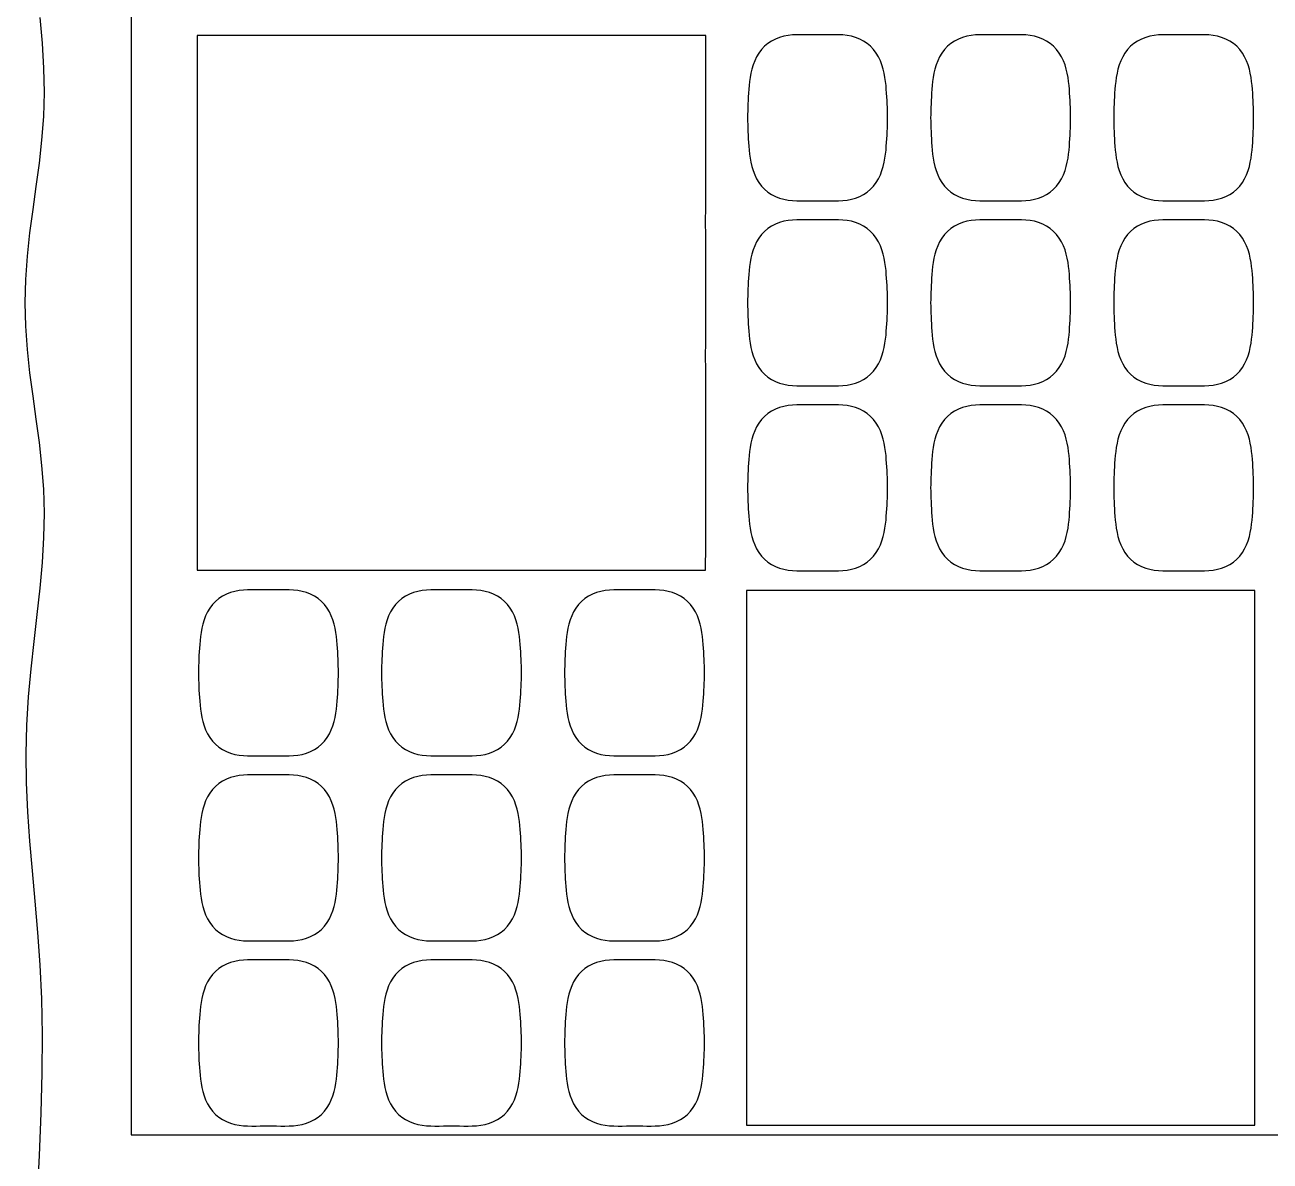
# Model space of a CAD drawing. Header units: metres. Extents: x 28 to 1492, y 12 to 1238.
# Drawn here: x 28.1 to 273, y 481.1 to 704.7 of the extents above; entities that cross this region are included whole.
import ezdxf

# ---------------------------------------------------------------- set-up
doc = ezdxf.new("R2010")
doc.units = ezdxf.units.M

msp = doc.modelspace()

# ---------------------------------------------------------------- linework, layer by layer
for points in [[(49, 708.57), (49, 704.07), (49, 699.65), (49, 695.3), (49, 691), (49, 686.76), (49, 682.56), (49, 678.4), (49, 674.28), (49, 670.19), (49, 666.12), (49, 662.07), (49, 658.04), (49, 654.01), (49, 650), (49, 645.99), (49, 641.96), (49, 637.93), (49, 633.88), (49, 629.81), (49, 625.72), (49, 621.6), (49, 617.44), (49.01, 613.24), (49, 609), (49, 604.7), (49, 600.35), (49, 595.93), (49, 591.43), (49, 586.86), (49, 582.2), (49, 577.44), (49.01, 572.58), (49, 567.61), (49, 562.51), (49, 557.27), (49.01, 551.89), (49, 546.34), (49, 540.62), (49.01, 534.71), (49, 528.6), (49.01, 522.25), (49, 515.66), (49.01, 508.8), (49.01, 501.64), (49, 494.15), (49, 486.31), (57.2, 486.3), (65.02, 486.3), (72.5, 486.3), (79.67, 486.3), (86.56, 486.31), (93.18, 486.3), (99.57, 486.31), (105.75, 486.31), (111.72, 486.3), (117.51, 486.3), (123.13, 486.31), (128.6, 486.31), (133.93, 486.31), (139.13, 486.3), (144.21, 486.3), (149.17, 486.3), (154.04, 486.3), (158.82, 486.31), (163.51, 486.31), (168.13, 486.3), (172.68, 486.3), (177.17, 486.31), (181.61, 486.3), (185.99, 486.31), (190.33, 486.31), (194.64, 486.3), (198.91, 486.3), (203.16, 486.31), (207.39, 486.31), (211.6, 486.3), (215.81, 486.31), (220, 486.3), (224.19, 486.31), (228.4, 486.31), (232.61, 486.31), (236.84, 486.31), (241.09, 486.31), (245.36, 486.31), (249.67, 486.31), (254.01, 486.31), (258.39, 486.3), (262.83, 486.31), (267.32, 486.31), (271.87, 486.31), (276.49, 486.31)], [(31.02, 706.12), (31.48, 701.07), (31.77, 696.15), (31.86, 691.36), (31.73, 686.66), (31.39, 682.03), (30.89, 677.46), (30.28, 672.9), (29.64, 668.35), (29.03, 663.79), (28.54, 659.2), (28.22, 654.6), (28.1, 650), (28.22, 645.4), (28.54, 640.8), (29.03, 636.21), (29.64, 631.65), (30.28, 627.1), (30.89, 622.54), (31.39, 617.97), (31.73, 613.34), (31.86, 608.64), (31.77, 603.85), (31.48, 598.93), (31.02, 593.88), (30.44, 588.7), (29.83, 583.39), (29.25, 577.97), (28.76, 572.46), (28.43, 566.88), (28.3, 561.24), (28.36, 555.57), (28.61, 549.86), (29.02, 544.09), (29.53, 538.24), (30.08, 532.27), (30.61, 526.12), (31.05, 519.73), (31.35, 513.04), (31.49, 505.98), (31.45, 498.52), (31.24, 490.6), (30.9, 482.22), (30.47, 473.35)], [(162, 650), (162, 652.58), (162, 655.18), (162, 657.8), (162, 660.46), (162, 663.17), (161.99, 665.95), (162, 668.82), (162, 671.78), (162, 674.87), (162, 678.11), (162, 681.52), (162, 685.14), (162, 689.01), (162, 693.16), (162, 697.67), (162, 702.6), (157.31, 702.59), (153.03, 702.59), (149.08, 702.59), (145.4, 702.6), (141.96, 702.59), (138.72, 702.59), (135.64, 702.6), (132.71, 702.59), (129.89, 702.59), (127.16, 702.59), (124.52, 702.6), (121.94, 702.6), (119.41, 702.59), (116.92, 702.59), (114.45, 702.6), (112, 702.6), (109.55, 702.6), (107.08, 702.59), (104.59, 702.59), (102.06, 702.59), (99.48, 702.59), (96.84, 702.59), (94.11, 702.59), (91.29, 702.59), (88.36, 702.6), (85.28, 702.6), (82.04, 702.59), (78.6, 702.59), (74.92, 702.59), (70.97, 702.59), (66.69, 702.59), (62.01, 702.59), (62, 697.67), (62, 693.16), (62, 689.01), (62, 685.14), (62, 681.52), (62, 678.11), (62, 674.87), (62, 671.78), (62, 668.82), (62, 665.95), (62, 663.17), (62, 660.46), (62, 657.8), (62, 655.18), (62, 652.58), (62, 650), (62, 647.42), (62, 644.82), (62, 642.2), (62, 639.54), (62, 636.83), (62, 634.05), (62, 631.18), (62, 628.22), (62.01, 625.13), (62, 621.89), (62.01, 618.48), (62, 614.86), (62, 610.99), (62, 606.84), (62.01, 602.33), (62, 597.41), (66.69, 597.4), (70.97, 597.4), (74.92, 597.4), (78.6, 597.41), (82.04, 597.4), (85.28, 597.41), (88.36, 597.4), (91.29, 597.4), (94.11, 597.41), (96.84, 597.4), (99.48, 597.41), (102.06, 597.41), (104.59, 597.4), (107.08, 597.41), (109.55, 597.4), (112, 597.4), (114.45, 597.41), (116.92, 597.41), (119.41, 597.41), (121.94, 597.41), (124.52, 597.41), (127.16, 597.41), (129.89, 597.41), (132.71, 597.4), (135.64, 597.41), (138.72, 597.41), (141.96, 597.41), (145.4, 597.41), (149.08, 597.4), (153.03, 597.4), (157.31, 597.41), (161.99, 597.4), (162, 602.33), (162, 606.84), (162, 610.99), (162, 614.86), (162, 618.48), (162, 621.89), (162, 625.13), (162, 628.22), (162, 631.18), (162, 634.05), (162, 636.83), (161.99, 639.54), (162, 642.2), (162, 644.82), (162, 647.42), (162, 650)], [(197.76, 686.4), (197.75, 687.07), (197.74, 687.75), (197.72, 688.43), (197.69, 689.12), (197.66, 689.82), (197.62, 690.53), (197.58, 691.25), (197.52, 692), (197.46, 692.76), (197.37, 693.54), (197.26, 694.34), (197.11, 695.16), (196.92, 695.98), (196.67, 696.8), (196.36, 697.6), (195.99, 698.39), (195.54, 699.13), (195.02, 699.83), (194.43, 700.46), (193.77, 701.02), (193.05, 701.5), (192.28, 701.89), (191.47, 702.2), (190.64, 702.43), (189.79, 702.59), (188.94, 702.69), (188.09, 702.74), (187.25, 702.75), (186.42, 702.75), (185.6, 702.73), (184.8, 702.72), (184, 702.72), (183.2, 702.72), (182.4, 702.73), (181.58, 702.75), (180.75, 702.75), (179.91, 702.74), (179.06, 702.69), (178.21, 702.59), (177.36, 702.43), (176.53, 702.2), (175.72, 701.89), (174.95, 701.5), (174.23, 701.02), (173.57, 700.46), (172.98, 699.83), (172.46, 699.13), (172.01, 698.39), (171.64, 697.6), (171.33, 696.8), (171.08, 695.98), (170.89, 695.16), (170.74, 694.34), (170.63, 693.54), (170.54, 692.76), (170.48, 692), (170.42, 691.25), (170.38, 690.53), (170.34, 689.82), (170.31, 689.12), (170.28, 688.43), (170.26, 687.75), (170.25, 687.07), (170.24, 686.4), (170.25, 685.73), (170.26, 685.05), (170.28, 684.37), (170.31, 683.68), (170.34, 682.98), (170.38, 682.27), (170.42, 681.55), (170.48, 680.8), (170.54, 680.04), (170.63, 679.26), (170.74, 678.46), (170.89, 677.64), (171.08, 676.82), (171.33, 676), (171.64, 675.2), (172.01, 674.41), (172.46, 673.67), (172.98, 672.97), (173.57, 672.34), (174.23, 671.78), (174.95, 671.3), (175.72, 670.91), (176.53, 670.6), (177.36, 670.37), (178.21, 670.21), (179.06, 670.11), (179.91, 670.06), (180.75, 670.05), (181.58, 670.05), (182.4, 670.07), (183.2, 670.08), (184, 670.08), (184.8, 670.08), (185.6, 670.07), (186.42, 670.05), (187.25, 670.05), (188.09, 670.06), (188.94, 670.11), (189.79, 670.21), (190.64, 670.37), (191.47, 670.6), (192.28, 670.91), (193.05, 671.3), (193.77, 671.78), (194.43, 672.34), (195.02, 672.97), (195.54, 673.67), (195.99, 674.41), (196.36, 675.2), (196.67, 676), (196.92, 676.82), (197.11, 677.64), (197.26, 678.46), (197.37, 679.26), (197.46, 680.04), (197.52, 680.8), (197.58, 681.55), (197.62, 682.27), (197.66, 682.98), (197.69, 683.68), (197.72, 684.37), (197.74, 685.05), (197.75, 685.73), (197.76, 686.4)], [(233.76, 686.4), (233.75, 687.07), (233.74, 687.75), (233.72, 688.43), (233.69, 689.12), (233.66, 689.82), (233.62, 690.53), (233.58, 691.25), (233.52, 692), (233.46, 692.76), (233.37, 693.54), (233.26, 694.34), (233.11, 695.16), (232.92, 695.98), (232.67, 696.8), (232.36, 697.6), (231.99, 698.39), (231.54, 699.13), (231.02, 699.83), (230.43, 700.46), (229.77, 701.02), (229.05, 701.5), (228.28, 701.89), (227.47, 702.2), (226.64, 702.43), (225.79, 702.59), (224.94, 702.69), (224.09, 702.74), (223.25, 702.75), (222.42, 702.75), (221.6, 702.73), (220.8, 702.72), (220, 702.72), (219.2, 702.72), (218.4, 702.73), (217.58, 702.75), (216.75, 702.75), (215.91, 702.74), (215.06, 702.69), (214.21, 702.59), (213.36, 702.43), (212.53, 702.2), (211.72, 701.89), (210.95, 701.5), (210.23, 701.02), (209.57, 700.46), (208.98, 699.83), (208.46, 699.13), (208.01, 698.39), (207.64, 697.6), (207.33, 696.8), (207.08, 695.98), (206.89, 695.16), (206.74, 694.34), (206.63, 693.54), (206.54, 692.76), (206.48, 692), (206.42, 691.25), (206.38, 690.53), (206.34, 689.82), (206.31, 689.12), (206.28, 688.43), (206.26, 687.75), (206.25, 687.07), (206.24, 686.4), (206.25, 685.73), (206.26, 685.05), (206.28, 684.37), (206.31, 683.68), (206.34, 682.98), (206.38, 682.27), (206.42, 681.55), (206.48, 680.8), (206.54, 680.04), (206.63, 679.26), (206.74, 678.46), (206.89, 677.64), (207.08, 676.82), (207.33, 676), (207.64, 675.2), (208.01, 674.41), (208.46, 673.67), (208.98, 672.97), (209.57, 672.34), (210.23, 671.78), (210.95, 671.3), (211.72, 670.91), (212.53, 670.6), (213.36, 670.37), (214.21, 670.21), (215.06, 670.11), (215.91, 670.06), (216.75, 670.05), (217.58, 670.05), (218.4, 670.07), (219.2, 670.08), (220, 670.08), (220.8, 670.08), (221.6, 670.07), (222.42, 670.05), (223.25, 670.05), (224.09, 670.06), (224.94, 670.11), (225.79, 670.21), (226.64, 670.37), (227.47, 670.6), (228.28, 670.91), (229.05, 671.3), (229.77, 671.78), (230.43, 672.34), (231.02, 672.97), (231.54, 673.67), (231.99, 674.41), (232.36, 675.2), (232.67, 676), (232.92, 676.82), (233.11, 677.64), (233.26, 678.46), (233.37, 679.26), (233.46, 680.04), (233.52, 680.8), (233.58, 681.55), (233.62, 682.27), (233.66, 682.98), (233.69, 683.68), (233.72, 684.37), (233.74, 685.05), (233.75, 685.73), (233.76, 686.4)], [(269.76, 686.4), (269.75, 687.07), (269.74, 687.75), (269.72, 688.43), (269.69, 689.12), (269.66, 689.82), (269.62, 690.53), (269.58, 691.25), (269.52, 692), (269.46, 692.76), (269.37, 693.54), (269.26, 694.34), (269.11, 695.16), (268.92, 695.98), (268.67, 696.8), (268.36, 697.6), (267.99, 698.39), (267.54, 699.13), (267.02, 699.83), (266.43, 700.46), (265.77, 701.02), (265.05, 701.5), (264.28, 701.89), (263.47, 702.2), (262.64, 702.43), (261.79, 702.59), (260.94, 702.69), (260.09, 702.74), (259.25, 702.75), (258.42, 702.75), (257.6, 702.73), (256.8, 702.72), (256, 702.72), (255.2, 702.72), (254.4, 702.73), (253.58, 702.75), (252.75, 702.75), (251.91, 702.74), (251.06, 702.69), (250.21, 702.59), (249.36, 702.43), (248.53, 702.2), (247.72, 701.89), (246.95, 701.5), (246.23, 701.02), (245.57, 700.46), (244.98, 699.83), (244.46, 699.13), (244.01, 698.39), (243.64, 697.6), (243.33, 696.8), (243.08, 695.98), (242.89, 695.16), (242.74, 694.34), (242.63, 693.54), (242.54, 692.76), (242.48, 692), (242.42, 691.25), (242.38, 690.53), (242.34, 689.82), (242.31, 689.12), (242.28, 688.43), (242.26, 687.75), (242.25, 687.07), (242.24, 686.4), (242.25, 685.73), (242.26, 685.05), (242.28, 684.37), (242.31, 683.68), (242.34, 682.98), (242.38, 682.27), (242.42, 681.55), (242.48, 680.8), (242.54, 680.04), (242.63, 679.26), (242.74, 678.46), (242.89, 677.64), (243.08, 676.82), (243.33, 676), (243.64, 675.2), (244.01, 674.41), (244.46, 673.67), (244.98, 672.97), (245.57, 672.34), (246.23, 671.78), (246.95, 671.3), (247.72, 670.91), (248.53, 670.6), (249.36, 670.37), (250.21, 670.21), (251.06, 670.11), (251.91, 670.06), (252.75, 670.05), (253.58, 670.05), (254.4, 670.07), (255.2, 670.08), (256, 670.08), (256.8, 670.08), (257.6, 670.07), (258.42, 670.05), (259.25, 670.05), (260.09, 670.06), (260.94, 670.11), (261.79, 670.21), (262.64, 670.37), (263.47, 670.6), (264.28, 670.91), (265.05, 671.3), (265.77, 671.78), (266.43, 672.34), (267.02, 672.97), (267.54, 673.67), (267.99, 674.41), (268.36, 675.2), (268.67, 676), (268.92, 676.82), (269.11, 677.64), (269.26, 678.46), (269.37, 679.26), (269.46, 680.04), (269.52, 680.8), (269.58, 681.55), (269.62, 682.27), (269.66, 682.98), (269.69, 683.68), (269.72, 684.37), (269.74, 685.05), (269.75, 685.73), (269.76, 686.4)], [(197.76, 650), (197.75, 650.67), (197.74, 651.35), (197.72, 652.03), (197.69, 652.72), (197.66, 653.42), (197.62, 654.13), (197.58, 654.85), (197.52, 655.6), (197.46, 656.36), (197.37, 657.14), (197.26, 657.94), (197.11, 658.76), (196.92, 659.58), (196.67, 660.4), (196.36, 661.2), (195.99, 661.99), (195.54, 662.73), (195.02, 663.43), (194.43, 664.06), (193.77, 664.62), (193.05, 665.1), (192.28, 665.49), (191.47, 665.8), (190.64, 666.03), (189.79, 666.19), (188.94, 666.29), (188.09, 666.34), (187.25, 666.35), (186.42, 666.35), (185.6, 666.33), (184.8, 666.32), (184, 666.32), (183.2, 666.32), (182.4, 666.33), (181.58, 666.35), (180.75, 666.35), (179.91, 666.34), (179.06, 666.29), (178.21, 666.19), (177.36, 666.03), (176.53, 665.8), (175.72, 665.49), (174.95, 665.1), (174.23, 664.62), (173.57, 664.06), (172.98, 663.43), (172.46, 662.73), (172.01, 661.99), (171.64, 661.2), (171.33, 660.4), (171.08, 659.58), (170.89, 658.76), (170.74, 657.94), (170.63, 657.14), (170.54, 656.36), (170.48, 655.6), (170.42, 654.85), (170.38, 654.13), (170.34, 653.42), (170.31, 652.72), (170.28, 652.03), (170.26, 651.35), (170.25, 650.67), (170.24, 650), (170.25, 649.33), (170.26, 648.65), (170.28, 647.97), (170.31, 647.28), (170.34, 646.58), (170.38, 645.87), (170.42, 645.15), (170.48, 644.4), (170.54, 643.64), (170.63, 642.86), (170.74, 642.06), (170.89, 641.24), (171.08, 640.42), (171.33, 639.6), (171.64, 638.8), (172.01, 638.01), (172.46, 637.27), (172.98, 636.57), (173.57, 635.94), (174.23, 635.38), (174.95, 634.9), (175.72, 634.51), (176.53, 634.2), (177.36, 633.97), (178.21, 633.81), (179.06, 633.71), (179.91, 633.66), (180.75, 633.65), (181.58, 633.65), (182.4, 633.67), (183.2, 633.68), (184, 633.68), (184.8, 633.68), (185.6, 633.67), (186.42, 633.65), (187.25, 633.65), (188.09, 633.66), (188.94, 633.71), (189.79, 633.81), (190.64, 633.97), (191.47, 634.2), (192.28, 634.51), (193.05, 634.9), (193.77, 635.38), (194.43, 635.94), (195.02, 636.57), (195.54, 637.27), (195.99, 638.01), (196.36, 638.8), (196.67, 639.6), (196.92, 640.42), (197.11, 641.24), (197.26, 642.06), (197.37, 642.86), (197.46, 643.64), (197.52, 644.4), (197.58, 645.15), (197.62, 645.87), (197.66, 646.58), (197.69, 647.28), (197.72, 647.97), (197.74, 648.65), (197.75, 649.33), (197.76, 650)], [(233.76, 650), (233.75, 650.67), (233.74, 651.35), (233.72, 652.03), (233.69, 652.72), (233.66, 653.42), (233.62, 654.13), (233.58, 654.85), (233.52, 655.6), (233.46, 656.36), (233.37, 657.14), (233.26, 657.94), (233.11, 658.76), (232.92, 659.58), (232.67, 660.4), (232.36, 661.2), (231.99, 661.99), (231.54, 662.73), (231.02, 663.43), (230.43, 664.06), (229.77, 664.62), (229.05, 665.1), (228.28, 665.49), (227.47, 665.8), (226.64, 666.03), (225.79, 666.19), (224.94, 666.29), (224.09, 666.34), (223.25, 666.35), (222.42, 666.35), (221.6, 666.33), (220.8, 666.32), (220, 666.32), (219.2, 666.32), (218.4, 666.33), (217.58, 666.35), (216.75, 666.35), (215.91, 666.34), (215.06, 666.29), (214.21, 666.19), (213.36, 666.03), (212.53, 665.8), (211.72, 665.49), (210.95, 665.1), (210.23, 664.62), (209.57, 664.06), (208.98, 663.43), (208.46, 662.73), (208.01, 661.99), (207.64, 661.2), (207.33, 660.4), (207.08, 659.58), (206.89, 658.76), (206.74, 657.94), (206.63, 657.14), (206.54, 656.36), (206.48, 655.6), (206.42, 654.85), (206.38, 654.13), (206.34, 653.42), (206.31, 652.72), (206.28, 652.03), (206.26, 651.35), (206.25, 650.67), (206.24, 650), (206.25, 649.33), (206.26, 648.65), (206.28, 647.97), (206.31, 647.28), (206.34, 646.58), (206.38, 645.87), (206.42, 645.15), (206.48, 644.4), (206.54, 643.64), (206.63, 642.86), (206.74, 642.06), (206.89, 641.24), (207.08, 640.42), (207.33, 639.6), (207.64, 638.8), (208.01, 638.01), (208.46, 637.27), (208.98, 636.57), (209.57, 635.94), (210.23, 635.38), (210.95, 634.9), (211.72, 634.51), (212.53, 634.2), (213.36, 633.97), (214.21, 633.81), (215.06, 633.71), (215.91, 633.66), (216.75, 633.65), (217.58, 633.65), (218.4, 633.67), (219.2, 633.68), (220, 633.68), (220.8, 633.68), (221.6, 633.67), (222.42, 633.65), (223.25, 633.65), (224.09, 633.66), (224.94, 633.71), (225.79, 633.81), (226.64, 633.97), (227.47, 634.2), (228.28, 634.51), (229.05, 634.9), (229.77, 635.38), (230.43, 635.94), (231.02, 636.57), (231.54, 637.27), (231.99, 638.01), (232.36, 638.8), (232.67, 639.6), (232.92, 640.42), (233.11, 641.24), (233.26, 642.06), (233.37, 642.86), (233.46, 643.64), (233.52, 644.4), (233.58, 645.15), (233.62, 645.87), (233.66, 646.58), (233.69, 647.28), (233.72, 647.97), (233.74, 648.65), (233.75, 649.33), (233.76, 650)], [(269.76, 650), (269.75, 650.67), (269.74, 651.35), (269.72, 652.03), (269.69, 652.72), (269.66, 653.42), (269.62, 654.13), (269.58, 654.85), (269.52, 655.6), (269.46, 656.36), (269.37, 657.14), (269.26, 657.94), (269.11, 658.76), (268.92, 659.58), (268.67, 660.4), (268.36, 661.2), (267.99, 661.99), (267.54, 662.73), (267.02, 663.43), (266.43, 664.06), (265.77, 664.62), (265.05, 665.1), (264.28, 665.49), (263.47, 665.8), (262.64, 666.03), (261.79, 666.19), (260.94, 666.29), (260.09, 666.34), (259.25, 666.35), (258.42, 666.35), (257.6, 666.33), (256.8, 666.32), (256, 666.32), (255.2, 666.32), (254.4, 666.33), (253.58, 666.35), (252.75, 666.35), (251.91, 666.34), (251.06, 666.29), (250.21, 666.19), (249.36, 666.03), (248.53, 665.8), (247.72, 665.49), (246.95, 665.1), (246.23, 664.62), (245.57, 664.06), (244.98, 663.43), (244.46, 662.73), (244.01, 661.99), (243.64, 661.2), (243.33, 660.4), (243.08, 659.58), (242.89, 658.76), (242.74, 657.94), (242.63, 657.14), (242.54, 656.36), (242.48, 655.6), (242.42, 654.85), (242.38, 654.13), (242.34, 653.42), (242.31, 652.72), (242.28, 652.03), (242.26, 651.35), (242.25, 650.67), (242.24, 650), (242.25, 649.33), (242.26, 648.65), (242.28, 647.97), (242.31, 647.28), (242.34, 646.58), (242.38, 645.87), (242.42, 645.15), (242.48, 644.4), (242.54, 643.64), (242.63, 642.86), (242.74, 642.06), (242.89, 641.24), (243.08, 640.42), (243.33, 639.6), (243.64, 638.8), (244.01, 638.01), (244.46, 637.27), (244.98, 636.57), (245.57, 635.94), (246.23, 635.38), (246.95, 634.9), (247.72, 634.51), (248.53, 634.2), (249.36, 633.97), (250.21, 633.81), (251.06, 633.71), (251.91, 633.66), (252.75, 633.65), (253.58, 633.65), (254.4, 633.67), (255.2, 633.68), (256, 633.68), (256.8, 633.68), (257.6, 633.67), (258.42, 633.65), (259.25, 633.65), (260.09, 633.66), (260.94, 633.71), (261.79, 633.81), (262.64, 633.97), (263.47, 634.2), (264.28, 634.51), (265.05, 634.9), (265.77, 635.38), (266.43, 635.94), (267.02, 636.57), (267.54, 637.27), (267.99, 638.01), (268.36, 638.8), (268.67, 639.6), (268.92, 640.42), (269.11, 641.24), (269.26, 642.06), (269.37, 642.86), (269.46, 643.64), (269.52, 644.4), (269.58, 645.15), (269.62, 645.87), (269.66, 646.58), (269.69, 647.28), (269.72, 647.97), (269.74, 648.65), (269.75, 649.33), (269.76, 650)], [(197.76, 613.6), (197.75, 614.27), (197.74, 614.95), (197.72, 615.63), (197.69, 616.32), (197.66, 617.02), (197.62, 617.73), (197.58, 618.45), (197.52, 619.2), (197.46, 619.96), (197.37, 620.74), (197.26, 621.54), (197.11, 622.36), (196.92, 623.18), (196.67, 624), (196.36, 624.8), (195.99, 625.59), (195.54, 626.33), (195.02, 627.03), (194.43, 627.66), (193.77, 628.22), (193.05, 628.7), (192.28, 629.09), (191.47, 629.4), (190.64, 629.63), (189.79, 629.79), (188.94, 629.89), (188.09, 629.94), (187.25, 629.95), (186.42, 629.95), (185.6, 629.93), (184.8, 629.92), (184, 629.92), (183.2, 629.92), (182.4, 629.93), (181.58, 629.95), (180.75, 629.95), (179.91, 629.94), (179.06, 629.89), (178.21, 629.79), (177.36, 629.63), (176.53, 629.4), (175.72, 629.09), (174.95, 628.7), (174.23, 628.22), (173.57, 627.66), (172.98, 627.03), (172.46, 626.33), (172.01, 625.59), (171.64, 624.8), (171.33, 624), (171.08, 623.18), (170.89, 622.36), (170.74, 621.54), (170.63, 620.74), (170.54, 619.96), (170.48, 619.2), (170.42, 618.45), (170.38, 617.73), (170.34, 617.02), (170.31, 616.32), (170.28, 615.63), (170.26, 614.95), (170.25, 614.27), (170.24, 613.6), (170.25, 612.93), (170.26, 612.25), (170.28, 611.57), (170.31, 610.88), (170.34, 610.18), (170.38, 609.47), (170.42, 608.75), (170.48, 608), (170.54, 607.24), (170.63, 606.46), (170.74, 605.66), (170.89, 604.84), (171.08, 604.02), (171.33, 603.2), (171.64, 602.4), (172.01, 601.61), (172.46, 600.87), (172.98, 600.17), (173.57, 599.54), (174.23, 598.98), (174.95, 598.5), (175.72, 598.11), (176.53, 597.8), (177.36, 597.57), (178.21, 597.41), (179.06, 597.31), (179.91, 597.26), (180.75, 597.25), (181.58, 597.25), (182.4, 597.27), (183.2, 597.28), (184, 597.28), (184.8, 597.28), (185.6, 597.27), (186.42, 597.25), (187.25, 597.25), (188.09, 597.26), (188.94, 597.31), (189.79, 597.41), (190.64, 597.57), (191.47, 597.8), (192.28, 598.11), (193.05, 598.5), (193.77, 598.98), (194.43, 599.54), (195.02, 600.17), (195.54, 600.87), (195.99, 601.61), (196.36, 602.4), (196.67, 603.2), (196.92, 604.02), (197.11, 604.84), (197.26, 605.66), (197.37, 606.46), (197.46, 607.24), (197.52, 608), (197.58, 608.75), (197.62, 609.47), (197.66, 610.18), (197.69, 610.88), (197.72, 611.57), (197.74, 612.25), (197.75, 612.93), (197.76, 613.6)], [(233.76, 613.6), (233.75, 614.27), (233.74, 614.95), (233.72, 615.63), (233.69, 616.32), (233.66, 617.02), (233.62, 617.73), (233.58, 618.45), (233.52, 619.2), (233.46, 619.96), (233.37, 620.74), (233.26, 621.54), (233.11, 622.36), (232.92, 623.18), (232.67, 624), (232.36, 624.8), (231.99, 625.59), (231.54, 626.33), (231.02, 627.03), (230.43, 627.66), (229.77, 628.22), (229.05, 628.7), (228.28, 629.09), (227.47, 629.4), (226.64, 629.63), (225.79, 629.79), (224.94, 629.89), (224.09, 629.94), (223.25, 629.95), (222.42, 629.95), (221.6, 629.93), (220.8, 629.92), (220, 629.92), (219.2, 629.92), (218.4, 629.93), (217.58, 629.95), (216.75, 629.95), (215.91, 629.94), (215.06, 629.89), (214.21, 629.79), (213.36, 629.63), (212.53, 629.4), (211.72, 629.09), (210.95, 628.7), (210.23, 628.22), (209.57, 627.66), (208.98, 627.03), (208.46, 626.33), (208.01, 625.59), (207.64, 624.8), (207.33, 624), (207.08, 623.18), (206.89, 622.36), (206.74, 621.54), (206.63, 620.74), (206.54, 619.96), (206.48, 619.2), (206.42, 618.45), (206.38, 617.73), (206.34, 617.02), (206.31, 616.32), (206.28, 615.63), (206.26, 614.95), (206.25, 614.27), (206.24, 613.6), (206.25, 612.93), (206.26, 612.25), (206.28, 611.57), (206.31, 610.88), (206.34, 610.18), (206.38, 609.47), (206.42, 608.75), (206.48, 608), (206.54, 607.24), (206.63, 606.46), (206.74, 605.66), (206.89, 604.84), (207.08, 604.02), (207.33, 603.2), (207.64, 602.4), (208.01, 601.61), (208.46, 600.87), (208.98, 600.17), (209.57, 599.54), (210.23, 598.98), (210.95, 598.5), (211.72, 598.11), (212.53, 597.8), (213.36, 597.57), (214.21, 597.41), (215.06, 597.31), (215.91, 597.26), (216.75, 597.25), (217.58, 597.25), (218.4, 597.27), (219.2, 597.28), (220, 597.28), (220.8, 597.28), (221.6, 597.27), (222.42, 597.25), (223.25, 597.25), (224.09, 597.26), (224.94, 597.31), (225.79, 597.41), (226.64, 597.57), (227.47, 597.8), (228.28, 598.11), (229.05, 598.5), (229.77, 598.98), (230.43, 599.54), (231.02, 600.17), (231.54, 600.87), (231.99, 601.61), (232.36, 602.4), (232.67, 603.2), (232.92, 604.02), (233.11, 604.84), (233.26, 605.66), (233.37, 606.46), (233.46, 607.24), (233.52, 608), (233.58, 608.75), (233.62, 609.47), (233.66, 610.18), (233.69, 610.88), (233.72, 611.57), (233.74, 612.25), (233.75, 612.93), (233.76, 613.6)], [(269.76, 613.6), (269.75, 614.27), (269.74, 614.95), (269.72, 615.63), (269.69, 616.32), (269.66, 617.02), (269.62, 617.73), (269.58, 618.45), (269.52, 619.2), (269.46, 619.96), (269.37, 620.74), (269.26, 621.54), (269.11, 622.36), (268.92, 623.18), (268.67, 624), (268.36, 624.8), (267.99, 625.59), (267.54, 626.33), (267.02, 627.03), (266.43, 627.66), (265.77, 628.22), (265.05, 628.7), (264.28, 629.09), (263.47, 629.4), (262.64, 629.63), (261.79, 629.79), (260.94, 629.89), (260.09, 629.94), (259.25, 629.95), (258.42, 629.95), (257.6, 629.93), (256.8, 629.92), (256, 629.92), (255.2, 629.92), (254.4, 629.93), (253.58, 629.95), (252.75, 629.95), (251.91, 629.94), (251.06, 629.89), (250.21, 629.79), (249.36, 629.63), (248.53, 629.4), (247.72, 629.09), (246.95, 628.7), (246.23, 628.22), (245.57, 627.66), (244.98, 627.03), (244.46, 626.33), (244.01, 625.59), (243.64, 624.8), (243.33, 624), (243.08, 623.18), (242.89, 622.36), (242.74, 621.54), (242.63, 620.74), (242.54, 619.96), (242.48, 619.2), (242.42, 618.45), (242.38, 617.73), (242.34, 617.02), (242.31, 616.32), (242.28, 615.63), (242.26, 614.95), (242.25, 614.27), (242.24, 613.6), (242.25, 612.93), (242.26, 612.25), (242.28, 611.57), (242.31, 610.88), (242.34, 610.18), (242.38, 609.47), (242.42, 608.75), (242.48, 608), (242.54, 607.24), (242.63, 606.46), (242.74, 605.66), (242.89, 604.84), (243.08, 604.02), (243.33, 603.2), (243.64, 602.4), (244.01, 601.61), (244.46, 600.87), (244.98, 600.17), (245.57, 599.54), (246.23, 598.98), (246.95, 598.5), (247.72, 598.11), (248.53, 597.8), (249.36, 597.57), (250.21, 597.41), (251.06, 597.31), (251.91, 597.26), (252.75, 597.25), (253.58, 597.25), (254.4, 597.27), (255.2, 597.28), (256, 597.28), (256.8, 597.28), (257.6, 597.27), (258.42, 597.25), (259.25, 597.25), (260.09, 597.26), (260.94, 597.31), (261.79, 597.41), (262.64, 597.57), (263.47, 597.8), (264.28, 598.11), (265.05, 598.5), (265.77, 598.98), (266.43, 599.54), (267.02, 600.17), (267.54, 600.87), (267.99, 601.61), (268.36, 602.4), (268.67, 603.2), (268.92, 604.02), (269.11, 604.84), (269.26, 605.66), (269.37, 606.46), (269.46, 607.24), (269.52, 608), (269.58, 608.75), (269.62, 609.47), (269.66, 610.18), (269.69, 610.88), (269.72, 611.57), (269.74, 612.25), (269.75, 612.93), (269.76, 613.6)], [(89.76, 577.2), (89.75, 577.87), (89.74, 578.55), (89.72, 579.23), (89.69, 579.92), (89.66, 580.62), (89.62, 581.33), (89.58, 582.05), (89.52, 582.8), (89.46, 583.56), (89.37, 584.34), (89.26, 585.14), (89.11, 585.96), (88.92, 586.78), (88.67, 587.6), (88.36, 588.4), (87.99, 589.19), (87.54, 589.93), (87.02, 590.63), (86.43, 591.26), (85.77, 591.82), (85.05, 592.3), (84.28, 592.69), (83.47, 593), (82.64, 593.23), (81.79, 593.39), (80.94, 593.49), (80.09, 593.54), (79.25, 593.55), (78.42, 593.55), (77.6, 593.53), (76.8, 593.52), (76, 593.52), (75.2, 593.52), (74.4, 593.53), (73.58, 593.55), (72.75, 593.55), (71.91, 593.54), (71.06, 593.49), (70.21, 593.39), (69.36, 593.23), (68.53, 593), (67.72, 592.69), (66.95, 592.3), (66.23, 591.82), (65.57, 591.26), (64.98, 590.63), (64.46, 589.93), (64.01, 589.19), (63.64, 588.4), (63.33, 587.6), (63.08, 586.78), (62.89, 585.96), (62.74, 585.14), (62.63, 584.34), (62.54, 583.56), (62.48, 582.8), (62.42, 582.05), (62.38, 581.33), (62.34, 580.62), (62.31, 579.92), (62.28, 579.23), (62.26, 578.55), (62.25, 577.87), (62.24, 577.2), (62.25, 576.53), (62.26, 575.85), (62.28, 575.17), (62.31, 574.48), (62.34, 573.78), (62.38, 573.07), (62.42, 572.35), (62.48, 571.6), (62.54, 570.84), (62.63, 570.06), (62.74, 569.26), (62.89, 568.44), (63.08, 567.62), (63.33, 566.8), (63.64, 566), (64.01, 565.21), (64.46, 564.47), (64.98, 563.77), (65.57, 563.14), (66.23, 562.58), (66.95, 562.1), (67.72, 561.71), (68.53, 561.4), (69.36, 561.17), (70.21, 561.01), (71.06, 560.91), (71.91, 560.86), (72.75, 560.85), (73.58, 560.85), (74.4, 560.87), (75.2, 560.88), (76, 560.88), (76.8, 560.88), (77.6, 560.87), (78.42, 560.85), (79.25, 560.85), (80.09, 560.86), (80.94, 560.91), (81.79, 561.01), (82.64, 561.17), (83.47, 561.4), (84.28, 561.71), (85.05, 562.1), (85.77, 562.58), (86.43, 563.14), (87.02, 563.77), (87.54, 564.47), (87.99, 565.21), (88.36, 566), (88.67, 566.8), (88.92, 567.62), (89.11, 568.44), (89.26, 569.26), (89.37, 570.06), (89.46, 570.84), (89.52, 571.6), (89.58, 572.35), (89.62, 573.07), (89.66, 573.78), (89.69, 574.48), (89.72, 575.17), (89.74, 575.85), (89.75, 576.53), (89.76, 577.2)], [(125.76, 577.2), (125.75, 577.87), (125.74, 578.55), (125.72, 579.23), (125.69, 579.92), (125.66, 580.62), (125.62, 581.33), (125.58, 582.05), (125.52, 582.8), (125.46, 583.56), (125.37, 584.34), (125.26, 585.14), (125.11, 585.96), (124.92, 586.78), (124.67, 587.6), (124.36, 588.4), (123.99, 589.19), (123.54, 589.93), (123.02, 590.63), (122.43, 591.26), (121.77, 591.82), (121.05, 592.3), (120.28, 592.69), (119.47, 593), (118.64, 593.23), (117.79, 593.39), (116.94, 593.49), (116.09, 593.54), (115.25, 593.55), (114.42, 593.55), (113.6, 593.53), (112.8, 593.52), (112, 593.52), (111.2, 593.52), (110.4, 593.53), (109.58, 593.55), (108.75, 593.55), (107.91, 593.54), (107.06, 593.49), (106.21, 593.39), (105.36, 593.23), (104.53, 593), (103.72, 592.69), (102.95, 592.3), (102.23, 591.82), (101.57, 591.26), (100.98, 590.63), (100.46, 589.93), (100.01, 589.19), (99.64, 588.4), (99.33, 587.6), (99.08, 586.78), (98.89, 585.96), (98.74, 585.14), (98.63, 584.34), (98.54, 583.56), (98.48, 582.8), (98.42, 582.05), (98.38, 581.33), (98.34, 580.62), (98.31, 579.92), (98.28, 579.23), (98.26, 578.55), (98.25, 577.87), (98.24, 577.2), (98.25, 576.53), (98.26, 575.85), (98.28, 575.17), (98.31, 574.48), (98.34, 573.78), (98.38, 573.07), (98.42, 572.35), (98.48, 571.6), (98.54, 570.84), (98.63, 570.06), (98.74, 569.26), (98.89, 568.44), (99.08, 567.62), (99.33, 566.8), (99.64, 566), (100.01, 565.21), (100.46, 564.47), (100.98, 563.77), (101.57, 563.14), (102.23, 562.58), (102.95, 562.1), (103.72, 561.71), (104.53, 561.4), (105.36, 561.17), (106.21, 561.01), (107.06, 560.91), (107.91, 560.86), (108.75, 560.85), (109.58, 560.85), (110.4, 560.87), (111.2, 560.88), (112, 560.88), (112.8, 560.88), (113.6, 560.87), (114.42, 560.85), (115.25, 560.85), (116.09, 560.86), (116.94, 560.91), (117.79, 561.01), (118.64, 561.17), (119.47, 561.4), (120.28, 561.71), (121.05, 562.1), (121.77, 562.58), (122.43, 563.14), (123.02, 563.77), (123.54, 564.47), (123.99, 565.21), (124.36, 566), (124.67, 566.8), (124.92, 567.62), (125.11, 568.44), (125.26, 569.26), (125.37, 570.06), (125.46, 570.84), (125.52, 571.6), (125.58, 572.35), (125.62, 573.07), (125.66, 573.78), (125.69, 574.48), (125.72, 575.17), (125.74, 575.85), (125.75, 576.53), (125.76, 577.2)], [(161.76, 577.2), (161.75, 577.87), (161.74, 578.55), (161.72, 579.23), (161.69, 579.92), (161.66, 580.62), (161.62, 581.33), (161.58, 582.05), (161.52, 582.8), (161.46, 583.56), (161.37, 584.34), (161.26, 585.14), (161.11, 585.96), (160.92, 586.78), (160.67, 587.6), (160.36, 588.4), (159.99, 589.19), (159.54, 589.93), (159.02, 590.63), (158.43, 591.26), (157.77, 591.82), (157.05, 592.3), (156.28, 592.69), (155.47, 593), (154.64, 593.23), (153.79, 593.39), (152.94, 593.49), (152.09, 593.54), (151.25, 593.55), (150.42, 593.55), (149.6, 593.53), (148.8, 593.52), (148, 593.52), (147.2, 593.52), (146.4, 593.53), (145.58, 593.55), (144.75, 593.55), (143.91, 593.54), (143.06, 593.49), (142.21, 593.39), (141.36, 593.23), (140.53, 593), (139.72, 592.69), (138.95, 592.3), (138.23, 591.82), (137.57, 591.26), (136.98, 590.63), (136.46, 589.93), (136.01, 589.19), (135.64, 588.4), (135.33, 587.6), (135.08, 586.78), (134.89, 585.96), (134.74, 585.14), (134.63, 584.34), (134.54, 583.56), (134.48, 582.8), (134.42, 582.05), (134.38, 581.33), (134.34, 580.62), (134.31, 579.92), (134.28, 579.23), (134.26, 578.55), (134.25, 577.87), (134.24, 577.2), (134.25, 576.53), (134.26, 575.85), (134.28, 575.17), (134.31, 574.48), (134.34, 573.78), (134.38, 573.07), (134.42, 572.35), (134.48, 571.6), (134.54, 570.84), (134.63, 570.06), (134.74, 569.26), (134.89, 568.44), (135.08, 567.62), (135.33, 566.8), (135.64, 566), (136.01, 565.21), (136.46, 564.47), (136.98, 563.77), (137.57, 563.14), (138.23, 562.58), (138.95, 562.1), (139.72, 561.71), (140.53, 561.4), (141.36, 561.17), (142.21, 561.01), (143.06, 560.91), (143.91, 560.86), (144.75, 560.85), (145.58, 560.85), (146.4, 560.87), (147.2, 560.88), (148, 560.88), (148.8, 560.88), (149.6, 560.87), (150.42, 560.85), (151.25, 560.85), (152.09, 560.86), (152.94, 560.91), (153.79, 561.01), (154.64, 561.17), (155.47, 561.4), (156.28, 561.71), (157.05, 562.1), (157.77, 562.58), (158.43, 563.14), (159.02, 563.77), (159.54, 564.47), (159.99, 565.21), (160.36, 566), (160.67, 566.8), (160.92, 567.62), (161.11, 568.44), (161.26, 569.26), (161.37, 570.06), (161.46, 570.84), (161.52, 571.6), (161.58, 572.35), (161.62, 573.07), (161.66, 573.78), (161.69, 574.48), (161.72, 575.17), (161.74, 575.85), (161.75, 576.53), (161.76, 577.2)], [(270, 540.8), (270, 543.38), (270, 545.98), (270, 548.6), (270, 551.26), (270, 553.97), (269.99, 556.75), (270, 559.62), (270, 562.58), (270, 565.67), (270, 568.91), (270, 572.32), (270, 575.94), (270, 579.81), (270, 583.96), (270, 588.47), (270, 593.4), (265.31, 593.39), (261.03, 593.39), (257.08, 593.39), (253.4, 593.4), (249.96, 593.39), (246.72, 593.39), (243.64, 593.4), (240.71, 593.39), (237.89, 593.39), (235.16, 593.39), (232.52, 593.4), (229.94, 593.4), (227.41, 593.39), (224.92, 593.39), (222.45, 593.4), (220, 593.4), (217.55, 593.4), (215.08, 593.39), (212.59, 593.39), (210.06, 593.39), (207.48, 593.39), (204.84, 593.39), (202.11, 593.39), (199.29, 593.39), (196.36, 593.4), (193.28, 593.4), (190.04, 593.39), (186.6, 593.39), (182.92, 593.39), (178.97, 593.39), (174.69, 593.39), (170.01, 593.39), (170, 588.47), (170, 583.96), (170, 579.81), (170, 575.94), (170, 572.32), (170, 568.91), (170, 565.67), (170, 562.58), (170, 559.62), (170, 556.75), (170, 553.97), (170, 551.26), (170, 548.6), (170, 545.98), (170, 543.38), (170, 540.8), (170, 538.22), (170, 535.62), (170, 533), (170, 530.34), (170, 527.63), (170, 524.85), (170, 521.98), (170, 519.02), (170.01, 515.93), (170, 512.69), (170.01, 509.28), (170, 505.66), (170, 501.79), (170, 497.64), (170.01, 493.13), (170, 488.21), (174.69, 488.2), (178.97, 488.2), (182.92, 488.2), (186.6, 488.21), (190.04, 488.2), (193.28, 488.21), (196.36, 488.2), (199.29, 488.2), (202.11, 488.21), (204.84, 488.2), (207.48, 488.21), (210.06, 488.21), (212.59, 488.2), (215.08, 488.21), (217.55, 488.2), (220, 488.2), (222.45, 488.21), (224.92, 488.21), (227.41, 488.21), (229.94, 488.21), (232.52, 488.21), (235.16, 488.21), (237.89, 488.21), (240.71, 488.2), (243.64, 488.21), (246.72, 488.21), (249.96, 488.21), (253.4, 488.21), (257.08, 488.2), (261.03, 488.2), (265.31, 488.21), (269.99, 488.2), (270, 493.13), (270, 497.64), (270, 501.79), (270, 505.66), (270, 509.28), (270, 512.69), (270, 515.93), (270, 519.02), (270, 521.98), (270, 524.85), (270, 527.63), (269.99, 530.34), (270, 533), (270, 535.62), (270, 538.22), (270, 540.8)], [(89.76, 540.8), (89.75, 541.47), (89.74, 542.15), (89.72, 542.83), (89.69, 543.52), (89.66, 544.22), (89.62, 544.93), (89.58, 545.65), (89.52, 546.4), (89.46, 547.16), (89.37, 547.94), (89.26, 548.74), (89.11, 549.56), (88.92, 550.38), (88.67, 551.2), (88.36, 552), (87.99, 552.79), (87.54, 553.53), (87.02, 554.23), (86.43, 554.86), (85.77, 555.42), (85.05, 555.9), (84.28, 556.29), (83.47, 556.6), (82.64, 556.83), (81.79, 556.99), (80.94, 557.09), (80.09, 557.14), (79.25, 557.15), (78.42, 557.15), (77.6, 557.13), (76.8, 557.12), (76, 557.12), (75.2, 557.12), (74.4, 557.13), (73.58, 557.15), (72.75, 557.15), (71.91, 557.14), (71.06, 557.09), (70.21, 556.99), (69.36, 556.83), (68.53, 556.6), (67.72, 556.29), (66.95, 555.9), (66.23, 555.42), (65.57, 554.86), (64.98, 554.23), (64.46, 553.53), (64.01, 552.79), (63.64, 552), (63.33, 551.2), (63.08, 550.38), (62.89, 549.56), (62.74, 548.74), (62.63, 547.94), (62.54, 547.16), (62.48, 546.4), (62.42, 545.65), (62.38, 544.93), (62.34, 544.22), (62.31, 543.52), (62.28, 542.83), (62.26, 542.15), (62.25, 541.47), (62.24, 540.8), (62.25, 540.13), (62.26, 539.45), (62.28, 538.77), (62.31, 538.08), (62.34, 537.38), (62.38, 536.67), (62.42, 535.95), (62.48, 535.2), (62.54, 534.44), (62.63, 533.66), (62.74, 532.86), (62.89, 532.04), (63.08, 531.22), (63.33, 530.4), (63.64, 529.6), (64.01, 528.81), (64.46, 528.07), (64.98, 527.37), (65.57, 526.74), (66.23, 526.18), (66.95, 525.7), (67.72, 525.31), (68.53, 525), (69.36, 524.77), (70.21, 524.61), (71.06, 524.51), (71.91, 524.46), (72.75, 524.45), (73.58, 524.45), (74.4, 524.47), (75.2, 524.48), (76, 524.48), (76.8, 524.48), (77.6, 524.47), (78.42, 524.45), (79.25, 524.45), (80.09, 524.46), (80.94, 524.51), (81.79, 524.61), (82.64, 524.77), (83.47, 525), (84.28, 525.31), (85.05, 525.7), (85.77, 526.18), (86.43, 526.74), (87.02, 527.37), (87.54, 528.07), (87.99, 528.81), (88.36, 529.6), (88.67, 530.4), (88.92, 531.22), (89.11, 532.04), (89.26, 532.86), (89.37, 533.66), (89.46, 534.44), (89.52, 535.2), (89.58, 535.95), (89.62, 536.67), (89.66, 537.38), (89.69, 538.08), (89.72, 538.77), (89.74, 539.45), (89.75, 540.13), (89.76, 540.8)], [(125.76, 540.8), (125.75, 541.47), (125.74, 542.15), (125.72, 542.83), (125.69, 543.52), (125.66, 544.22), (125.62, 544.93), (125.58, 545.65), (125.52, 546.4), (125.46, 547.16), (125.37, 547.94), (125.26, 548.74), (125.11, 549.56), (124.92, 550.38), (124.67, 551.2), (124.36, 552), (123.99, 552.79), (123.54, 553.53), (123.02, 554.23), (122.43, 554.86), (121.77, 555.42), (121.05, 555.9), (120.28, 556.29), (119.47, 556.6), (118.64, 556.83), (117.79, 556.99), (116.94, 557.09), (116.09, 557.14), (115.25, 557.15), (114.42, 557.15), (113.6, 557.13), (112.8, 557.12), (112, 557.12), (111.2, 557.12), (110.4, 557.13), (109.58, 557.15), (108.75, 557.15), (107.91, 557.14), (107.06, 557.09), (106.21, 556.99), (105.36, 556.83), (104.53, 556.6), (103.72, 556.29), (102.95, 555.9), (102.23, 555.42), (101.57, 554.86), (100.98, 554.23), (100.46, 553.53), (100.01, 552.79), (99.64, 552), (99.33, 551.2), (99.08, 550.38), (98.89, 549.56), (98.74, 548.74), (98.63, 547.94), (98.54, 547.16), (98.48, 546.4), (98.42, 545.65), (98.38, 544.93), (98.34, 544.22), (98.31, 543.52), (98.28, 542.83), (98.26, 542.15), (98.25, 541.47), (98.24, 540.8), (98.25, 540.13), (98.26, 539.45), (98.28, 538.77), (98.31, 538.08), (98.34, 537.38), (98.38, 536.67), (98.42, 535.95), (98.48, 535.2), (98.54, 534.44), (98.63, 533.66), (98.74, 532.86), (98.89, 532.04), (99.08, 531.22), (99.33, 530.4), (99.64, 529.6), (100.01, 528.81), (100.46, 528.07), (100.98, 527.37), (101.57, 526.74), (102.23, 526.18), (102.95, 525.7), (103.72, 525.31), (104.53, 525), (105.36, 524.77), (106.21, 524.61), (107.06, 524.51), (107.91, 524.46), (108.75, 524.45), (109.58, 524.45), (110.4, 524.47), (111.2, 524.48), (112, 524.48), (112.8, 524.48), (113.6, 524.47), (114.42, 524.45), (115.25, 524.45), (116.09, 524.46), (116.94, 524.51), (117.79, 524.61), (118.64, 524.77), (119.47, 525), (120.28, 525.31), (121.05, 525.7), (121.77, 526.18), (122.43, 526.74), (123.02, 527.37), (123.54, 528.07), (123.99, 528.81), (124.36, 529.6), (124.67, 530.4), (124.92, 531.22), (125.11, 532.04), (125.26, 532.86), (125.37, 533.66), (125.46, 534.44), (125.52, 535.2), (125.58, 535.95), (125.62, 536.67), (125.66, 537.38), (125.69, 538.08), (125.72, 538.77), (125.74, 539.45), (125.75, 540.13), (125.76, 540.8)], [(161.76, 540.8), (161.75, 541.47), (161.74, 542.15), (161.72, 542.83), (161.69, 543.52), (161.66, 544.22), (161.62, 544.93), (161.58, 545.65), (161.52, 546.4), (161.46, 547.16), (161.37, 547.94), (161.26, 548.74), (161.11, 549.56), (160.92, 550.38), (160.67, 551.2), (160.36, 552), (159.99, 552.79), (159.54, 553.53), (159.02, 554.23), (158.43, 554.86), (157.77, 555.42), (157.05, 555.9), (156.28, 556.29), (155.47, 556.6), (154.64, 556.83), (153.79, 556.99), (152.94, 557.09), (152.09, 557.14), (151.25, 557.15), (150.42, 557.15), (149.6, 557.13), (148.8, 557.12), (148, 557.12), (147.2, 557.12), (146.4, 557.13), (145.58, 557.15), (144.75, 557.15), (143.91, 557.14), (143.06, 557.09), (142.21, 556.99), (141.36, 556.83), (140.53, 556.6), (139.72, 556.29), (138.95, 555.9), (138.23, 555.42), (137.57, 554.86), (136.98, 554.23), (136.46, 553.53), (136.01, 552.79), (135.64, 552), (135.33, 551.2), (135.08, 550.38), (134.89, 549.56), (134.74, 548.74), (134.63, 547.94), (134.54, 547.16), (134.48, 546.4), (134.42, 545.65), (134.38, 544.93), (134.34, 544.22), (134.31, 543.52), (134.28, 542.83), (134.26, 542.15), (134.25, 541.47), (134.24, 540.8), (134.25, 540.13), (134.26, 539.45), (134.28, 538.77), (134.31, 538.08), (134.34, 537.38), (134.38, 536.67), (134.42, 535.95), (134.48, 535.2), (134.54, 534.44), (134.63, 533.66), (134.74, 532.86), (134.89, 532.04), (135.08, 531.22), (135.33, 530.4), (135.64, 529.6), (136.01, 528.81), (136.46, 528.07), (136.98, 527.37), (137.57, 526.74), (138.23, 526.18), (138.95, 525.7), (139.72, 525.31), (140.53, 525), (141.36, 524.77), (142.21, 524.61), (143.06, 524.51), (143.91, 524.46), (144.75, 524.45), (145.58, 524.45), (146.4, 524.47), (147.2, 524.48), (148, 524.48), (148.8, 524.48), (149.6, 524.47), (150.42, 524.45), (151.25, 524.45), (152.09, 524.46), (152.94, 524.51), (153.79, 524.61), (154.64, 524.77), (155.47, 525), (156.28, 525.31), (157.05, 525.7), (157.77, 526.18), (158.43, 526.74), (159.02, 527.37), (159.54, 528.07), (159.99, 528.81), (160.36, 529.6), (160.67, 530.4), (160.92, 531.22), (161.11, 532.04), (161.26, 532.86), (161.37, 533.66), (161.46, 534.44), (161.52, 535.2), (161.58, 535.95), (161.62, 536.67), (161.66, 537.38), (161.69, 538.08), (161.72, 538.77), (161.74, 539.45), (161.75, 540.13), (161.76, 540.8)], [(89.76, 504.4), (89.75, 505.07), (89.74, 505.75), (89.72, 506.43), (89.69, 507.12), (89.66, 507.82), (89.62, 508.53), (89.58, 509.25), (89.52, 510), (89.46, 510.76), (89.37, 511.54), (89.26, 512.34), (89.11, 513.16), (88.92, 513.98), (88.67, 514.8), (88.36, 515.6), (87.99, 516.39), (87.54, 517.13), (87.02, 517.83), (86.43, 518.46), (85.77, 519.02), (85.05, 519.5), (84.28, 519.89), (83.47, 520.2), (82.64, 520.43), (81.79, 520.59), (80.94, 520.69), (80.09, 520.74), (79.25, 520.75), (78.42, 520.75), (77.6, 520.73), (76.8, 520.72), (76, 520.72), (75.2, 520.72), (74.4, 520.73), (73.58, 520.75), (72.75, 520.75), (71.91, 520.74), (71.06, 520.69), (70.21, 520.59), (69.36, 520.43), (68.53, 520.2), (67.72, 519.89), (66.95, 519.5), (66.23, 519.02), (65.57, 518.46), (64.98, 517.83), (64.46, 517.13), (64.01, 516.39), (63.64, 515.6), (63.33, 514.8), (63.08, 513.98), (62.89, 513.16), (62.74, 512.34), (62.63, 511.54), (62.54, 510.76), (62.48, 510), (62.42, 509.25), (62.38, 508.53), (62.34, 507.82), (62.31, 507.12), (62.28, 506.43), (62.26, 505.75), (62.25, 505.07), (62.24, 504.4), (62.25, 503.73), (62.26, 503.05), (62.28, 502.37), (62.31, 501.68), (62.34, 500.98), (62.38, 500.27), (62.42, 499.55), (62.48, 498.8), (62.54, 498.04), (62.63, 497.26), (62.74, 496.46), (62.89, 495.64), (63.08, 494.82), (63.33, 494), (63.64, 493.2), (64.01, 492.41), (64.46, 491.67), (64.98, 490.97), (65.57, 490.34), (66.23, 489.78), (66.95, 489.3), (67.72, 488.91), (68.53, 488.6), (69.36, 488.37), (70.21, 488.21), (71.06, 488.11), (71.91, 488.06), (72.75, 488.05), (73.58, 488.05), (74.4, 488.07), (75.2, 488.08), (76, 488.08), (76.8, 488.08), (77.6, 488.07), (78.42, 488.05), (79.25, 488.05), (80.09, 488.06), (80.94, 488.11), (81.79, 488.21), (82.64, 488.37), (83.47, 488.6), (84.28, 488.91), (85.05, 489.3), (85.77, 489.78), (86.43, 490.34), (87.02, 490.97), (87.54, 491.67), (87.99, 492.41), (88.36, 493.2), (88.67, 494), (88.92, 494.82), (89.11, 495.64), (89.26, 496.46), (89.37, 497.26), (89.46, 498.04), (89.52, 498.8), (89.58, 499.55), (89.62, 500.27), (89.66, 500.98), (89.69, 501.68), (89.72, 502.37), (89.74, 503.05), (89.75, 503.73), (89.76, 504.4)], [(125.76, 504.4), (125.75, 505.07), (125.74, 505.75), (125.72, 506.43), (125.69, 507.12), (125.66, 507.82), (125.62, 508.53), (125.58, 509.25), (125.52, 510), (125.46, 510.76), (125.37, 511.54), (125.26, 512.34), (125.11, 513.16), (124.92, 513.98), (124.67, 514.8), (124.36, 515.6), (123.99, 516.39), (123.54, 517.13), (123.02, 517.83), (122.43, 518.46), (121.77, 519.02), (121.05, 519.5), (120.28, 519.89), (119.47, 520.2), (118.64, 520.43), (117.79, 520.59), (116.94, 520.69), (116.09, 520.74), (115.25, 520.75), (114.42, 520.75), (113.6, 520.73), (112.8, 520.72), (112, 520.72), (111.2, 520.72), (110.4, 520.73), (109.58, 520.75), (108.75, 520.75), (107.91, 520.74), (107.06, 520.69), (106.21, 520.59), (105.36, 520.43), (104.53, 520.2), (103.72, 519.89), (102.95, 519.5), (102.23, 519.02), (101.57, 518.46), (100.98, 517.83), (100.46, 517.13), (100.01, 516.39), (99.64, 515.6), (99.33, 514.8), (99.08, 513.98), (98.89, 513.16), (98.74, 512.34), (98.63, 511.54), (98.54, 510.76), (98.48, 510), (98.42, 509.25), (98.38, 508.53), (98.34, 507.82), (98.31, 507.12), (98.28, 506.43), (98.26, 505.75), (98.25, 505.07), (98.24, 504.4), (98.25, 503.73), (98.26, 503.05), (98.28, 502.37), (98.31, 501.68), (98.34, 500.98), (98.38, 500.27), (98.42, 499.55), (98.48, 498.8), (98.54, 498.04), (98.63, 497.26), (98.74, 496.46), (98.89, 495.64), (99.08, 494.82), (99.33, 494), (99.64, 493.2), (100.01, 492.41), (100.46, 491.67), (100.98, 490.97), (101.57, 490.34), (102.23, 489.78), (102.95, 489.3), (103.72, 488.91), (104.53, 488.6), (105.36, 488.37), (106.21, 488.21), (107.06, 488.11), (107.91, 488.06), (108.75, 488.05), (109.58, 488.05), (110.4, 488.07), (111.2, 488.08), (112, 488.08), (112.8, 488.08), (113.6, 488.07), (114.42, 488.05), (115.25, 488.05), (116.09, 488.06), (116.94, 488.11), (117.79, 488.21), (118.64, 488.37), (119.47, 488.6), (120.28, 488.91), (121.05, 489.3), (121.77, 489.78), (122.43, 490.34), (123.02, 490.97), (123.54, 491.67), (123.99, 492.41), (124.36, 493.2), (124.67, 494), (124.92, 494.82), (125.11, 495.64), (125.26, 496.46), (125.37, 497.26), (125.46, 498.04), (125.52, 498.8), (125.58, 499.55), (125.62, 500.27), (125.66, 500.98), (125.69, 501.68), (125.72, 502.37), (125.74, 503.05), (125.75, 503.73), (125.76, 504.4)], [(161.76, 504.4), (161.75, 505.07), (161.74, 505.75), (161.72, 506.43), (161.69, 507.12), (161.66, 507.82), (161.62, 508.53), (161.58, 509.25), (161.52, 510), (161.46, 510.76), (161.37, 511.54), (161.26, 512.34), (161.11, 513.16), (160.92, 513.98), (160.67, 514.8), (160.36, 515.6), (159.99, 516.39), (159.54, 517.13), (159.02, 517.83), (158.43, 518.46), (157.77, 519.02), (157.05, 519.5), (156.28, 519.89), (155.47, 520.2), (154.64, 520.43), (153.79, 520.59), (152.94, 520.69), (152.09, 520.74), (151.25, 520.75), (150.42, 520.75), (149.6, 520.73), (148.8, 520.72), (148, 520.72), (147.2, 520.72), (146.4, 520.73), (145.58, 520.75), (144.75, 520.75), (143.91, 520.74), (143.06, 520.69), (142.21, 520.59), (141.36, 520.43), (140.53, 520.2), (139.72, 519.89), (138.95, 519.5), (138.23, 519.02), (137.57, 518.46), (136.98, 517.83), (136.46, 517.13), (136.01, 516.39), (135.64, 515.6), (135.33, 514.8), (135.08, 513.98), (134.89, 513.16), (134.74, 512.34), (134.63, 511.54), (134.54, 510.76), (134.48, 510), (134.42, 509.25), (134.38, 508.53), (134.34, 507.82), (134.31, 507.12), (134.28, 506.43), (134.26, 505.75), (134.25, 505.07), (134.24, 504.4), (134.25, 503.73), (134.26, 503.05), (134.28, 502.37), (134.31, 501.68), (134.34, 500.98), (134.38, 500.27), (134.42, 499.55), (134.48, 498.8), (134.54, 498.04), (134.63, 497.26), (134.74, 496.46), (134.89, 495.64), (135.08, 494.82), (135.33, 494), (135.64, 493.2), (136.01, 492.41), (136.46, 491.67), (136.98, 490.97), (137.57, 490.34), (138.23, 489.78), (138.95, 489.3), (139.72, 488.91), (140.53, 488.6), (141.36, 488.37), (142.21, 488.21), (143.06, 488.11), (143.91, 488.06), (144.75, 488.05), (145.58, 488.05), (146.4, 488.07), (147.2, 488.08), (148, 488.08), (148.8, 488.08), (149.6, 488.07), (150.42, 488.05), (151.25, 488.05), (152.09, 488.06), (152.94, 488.11), (153.79, 488.21), (154.64, 488.37), (155.47, 488.6), (156.28, 488.91), (157.05, 489.3), (157.77, 489.78), (158.43, 490.34), (159.02, 490.97), (159.54, 491.67), (159.99, 492.41), (160.36, 493.2), (160.67, 494), (160.92, 494.82), (161.11, 495.64), (161.26, 496.46), (161.37, 497.26), (161.46, 498.04), (161.52, 498.8), (161.58, 499.55), (161.62, 500.27), (161.66, 500.98), (161.69, 501.68), (161.72, 502.37), (161.74, 503.05), (161.75, 503.73), (161.76, 504.4)]]:
    msp.add_lwpolyline(points)

doc.saveas('drawing.dxf')
